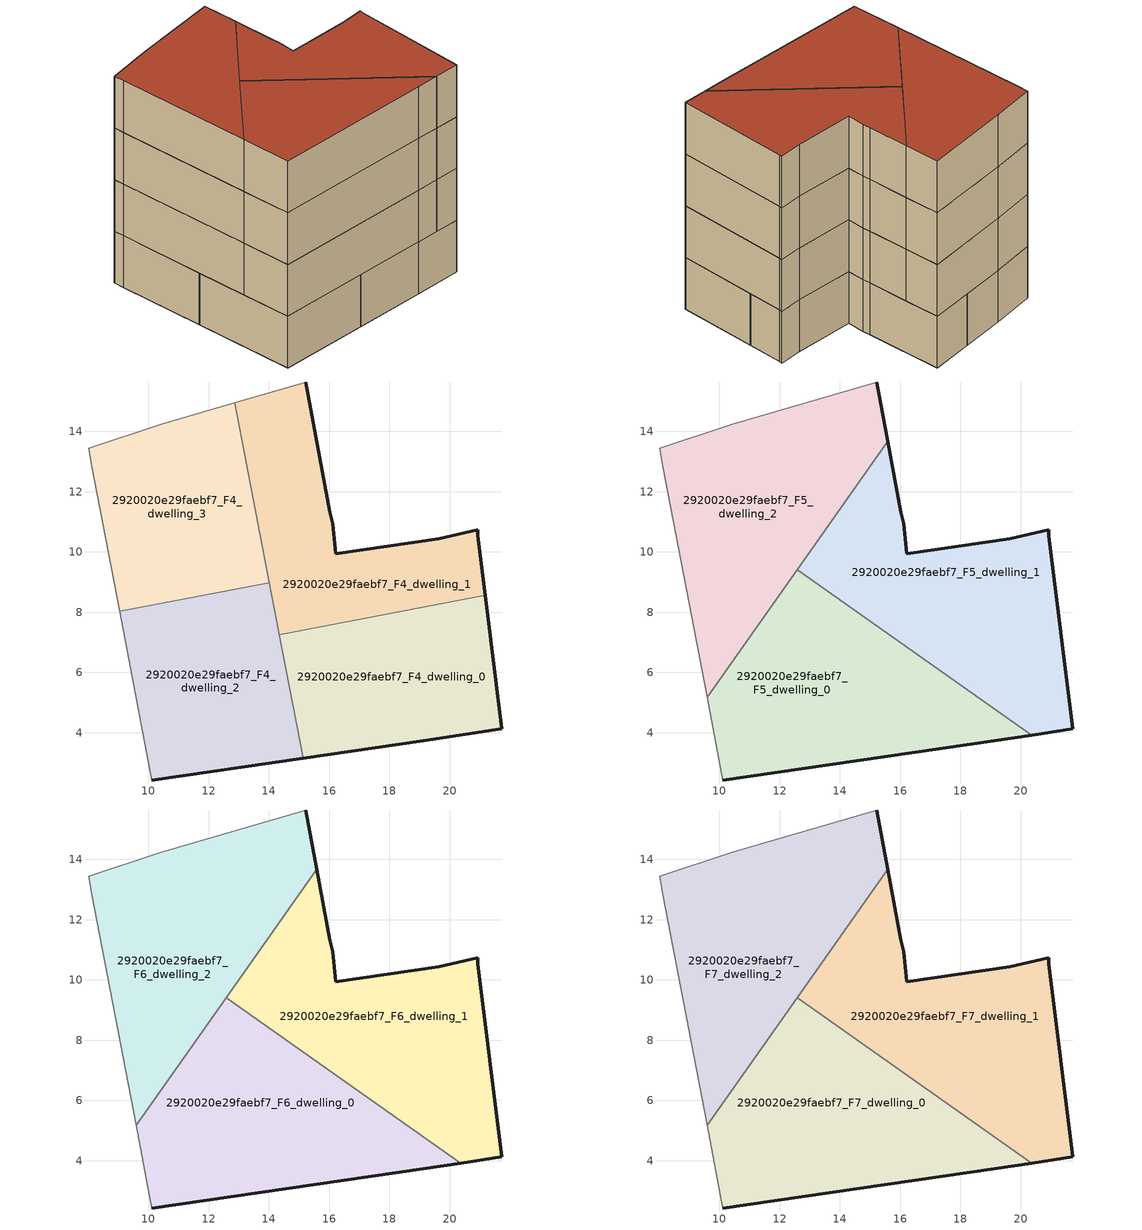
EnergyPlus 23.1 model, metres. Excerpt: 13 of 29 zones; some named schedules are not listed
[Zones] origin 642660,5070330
2920020e29faebf7_F4_dwelling_0
 floor to 2920020e29faebf7_F3_dwelling_0 (EU_floor_Construction): 21.73,4.13 21.18,8.56 14.35,7.25 15.13,3.15 19.13,3.73 z12
 wall outside (EU_wall_Construction): 21.18,8.56 21.73,4.13 19.13,3.73 15.13,3.15 z12:15
 wall to 2920020e29faebf7_F4_dwelling_1 (EU_wall_Construction): 14.35,7.25 21.18,8.56 z12:15
 wall to 2920020e29faebf7_F4_dwelling_2 (EU_wall_Construction): 15.13,3.15 14.35,7.25 z12:15
2920020e29faebf7_F4_dwelling_1
 floor to 2920020e29faebf7_F3_dwelling_1 (EU_floor_Construction): 21.18,8.56 20.93,10.53 20.93,10.73 19.63,10.43 16.23,9.93 16.13,10.93 16.03,11.33 15.23,15.64 12.87,14.95 14.35,7.25 z12
 wall outside (EU_wall_Construction): 15.23,15.64 16.03,11.33 16.13,10.93 16.23,9.93 19.63,10.43 20.93,10.73 20.93,10.53 21.18,8.56 z12:15
 wall adiabatic (EU_wall_Construction): 12.87,14.95 15.23,15.64 z12:15
 wall to 2920020e29faebf7_F4_dwelling_3 (EU_wall_Construction): 14.01,8.98 12.87,14.95 z12:15
 wall to 2920020e29faebf7_F4_dwelling_2 (EU_wall_Construction): 14.35,7.25 14.02,8.98 z12:15
2920020e29faebf7_F4_dwelling_2
 floor to 2920020e29faebf7_F3_dwelling_2 (EU_floor_Construction): 15.13,3.15 14.02,8.98 9.05,8.03 10.12,2.43 z12
 wall outside (EU_wall_Construction): 15.13,3.15 10.12,2.43 z12:15
 wall to 2920020e29faebf7_F4_dwelling_3 (EU_wall_Construction): 9.05,8.03 14.02,8.98 z12:15
 wall adiabatic (EU_wall_Construction): 10.12,2.43 9.05,8.03 z12:15
2920020e29faebf7_F4_dwelling_3
 floor to 2920020e29faebf7_F3_dwelling_3 (EU_floor_Construction): 14.02,8.98 12.87,14.95 10.43,14.24 8.02,13.44 8.12,12.84 9.05,8.03 z12
 wall adiabatic (EU_wall_Construction): 9.05,8.03 8.12,12.84 8.02,13.44 10.43,14.24 12.87,14.95 z12:15
2920020e29faebf7_F5_dwelling_0
 floor to 2920020e29faebf7_F4_dwelling_2 (EU_floor_Construction): 15.13,3.15 14.14,8.31 13.37,8.86 12.01,8.59 9.59,5.18 10.12,2.43 z15
 floor to 2920020e29faebf7_F4_dwelling_0 (EU_floor_Construction): 20.37,3.92 15.38,7.44 14.35,7.25 15.13,3.15 19.13,3.73 z15
 floor to 2920020e29faebf7_F4_dwelling_1 (EU_floor_Construction): 15.38,7.44 14.14,8.31 14.35,7.25 z15
 floor to 2920020e29faebf7_F4_dwelling_3 (EU_floor_Construction): 13.37,8.86 12.59,9.41 12.01,8.59 z15
 wall outside (EU_wall_Construction): 20.37,3.92 19.13,3.73 10.12,2.43 z15:18
 wall adiabatic (EU_wall_Construction): 10.12,2.43 9.59,5.18 z15:18
 wall to 2920020e29faebf7_F5_dwelling_1 (EU_wall_Construction): 12.58,9.41 20.37,3.92 z15:18
 wall to 2920020e29faebf7_F5_dwelling_2 (EU_wall_Construction): 9.59,5.18 12.58,9.41 z15:18
2920020e29faebf7_F5_dwelling_1
 floor to 2920020e29faebf7_F4_dwelling_1 (EU_floor_Construction): 21.18,8.56 20.93,10.53 20.93,10.73 19.63,10.43 16.23,9.93 16.13,10.93 16.03,11.33 15.59,13.67 13.64,10.91 14.14,8.31 15.38,7.44 z15
 floor to 2920020e29faebf7_F4_dwelling_2 (EU_floor_Construction): 14.14,8.31 14.01,8.98 13.37,8.86 z15
 floor to 2920020e29faebf7_F4_dwelling_0 (EU_floor_Construction): 21.73,4.13 21.18,8.56 15.38,7.44 20.37,3.92 z15
 floor to 2920020e29faebf7_F4_dwelling_3 (EU_floor_Construction): 14.01,8.98 13.64,10.91 12.59,9.41 13.37,8.86 z15
 wall outside (EU_wall_Construction): 15.59,13.67 16.03,11.33 16.13,10.93 16.23,9.93 19.63,10.43 20.93,10.73 20.93,10.53 21.73,4.13 20.37,3.92 z15:18
 wall to 2920020e29faebf7_F5_dwelling_2 (EU_wall_Construction): 12.59,9.41 15.59,13.67 z15:18
2920020e29faebf7_F5_dwelling_2
 floor to 2920020e29faebf7_F4_dwelling_1 (EU_floor_Construction): 13.64,10.91 15.59,13.67 15.23,15.64 12.87,14.95 z15
 floor to 2920020e29faebf7_F4_dwelling_3 (EU_floor_Construction): 12.01,8.59 13.64,10.91 12.87,14.95 10.43,14.24 8.02,13.44 8.12,12.84 9.05,8.03 z15
 floor to 2920020e29faebf7_F4_dwelling_2 (EU_floor_Construction): 9.59,5.18 12.01,8.59 9.05,8.03 z15
 wall outside (EU_wall_Construction): 15.23,15.64 15.59,13.67 z15:18
 wall adiabatic (EU_wall_Construction): 9.59,5.18 8.12,12.84 8.02,13.44 10.43,14.24 15.23,15.64 z15:18
2920020e29faebf7_F6_dwelling_0
 floor to 2920020e29faebf7_F5_dwelling_0 (EU_floor_Construction): 20.37,3.92 12.58,9.41 9.59,5.18 10.12,2.43 19.13,3.73 z18
 wall outside (EU_wall_Construction): 20.37,3.92 19.13,3.73 10.12,2.43 z18:21
 wall adiabatic (EU_wall_Construction): 10.12,2.43 9.59,5.18 z18:21
 wall to 2920020e29faebf7_F6_dwelling_1 (EU_wall_Construction): 12.58,9.41 20.37,3.92 z18:21
 wall to 2920020e29faebf7_F6_dwelling_2 (EU_wall_Construction): 9.59,5.18 12.58,9.41 z18:21
2920020e29faebf7_F6_dwelling_1
 floor to 2920020e29faebf7_F5_dwelling_1 (EU_floor_Construction): 21.73,4.13 20.93,10.53 20.93,10.73 19.63,10.43 16.23,9.93 16.13,10.93 16.03,11.33 15.59,13.67 12.58,9.41 20.37,3.92 z18
 wall outside (EU_wall_Construction): 15.59,13.67 16.03,11.33 16.13,10.93 16.23,9.93 19.63,10.43 20.93,10.73 20.93,10.53 21.73,4.13 20.37,3.92 z18:21
 wall to 2920020e29faebf7_F6_dwelling_2 (EU_wall_Construction): 12.59,9.41 15.59,13.67 z18:21
2920020e29faebf7_F6_dwelling_2
 floor to 2920020e29faebf7_F5_dwelling_2 (EU_floor_Construction): 9.59,5.18 15.59,13.67 15.23,15.64 10.43,14.24 8.02,13.44 8.12,12.84 z18
 wall outside (EU_wall_Construction): 15.23,15.64 15.59,13.67 z18:21
 wall adiabatic (EU_wall_Construction): 9.59,5.18 8.12,12.84 8.02,13.44 10.43,14.24 15.23,15.64 z18:21
2920020e29faebf7_F7_dwelling_0
 floor to 2920020e29faebf7_F6_dwelling_0 (EU_floor_Construction): 20.37,3.92 12.58,9.41 9.59,5.18 10.12,2.43 19.13,3.73 z21
 wall outside (EU_wall_Construction): 20.37,3.92 19.13,3.73 10.12,2.43 z21:24
 wall adiabatic (EU_wall_Construction): 10.12,2.43 9.59,5.18 z21:24
 wall to 2920020e29faebf7_F7_dwelling_1 (EU_wall_Construction): 12.58,9.41 20.37,3.92 z21:24
 wall to 2920020e29faebf7_F7_dwelling_2 (EU_wall_Construction): 9.59,5.18 12.58,9.41 z21:24
 roof outside (EU_roof_Construction): 20.37,3.92 19.13,3.73 10.12,2.43 9.59,5.18 12.58,9.41 z24
2920020e29faebf7_F7_dwelling_1
 floor to 2920020e29faebf7_F6_dwelling_1 (EU_floor_Construction): 21.73,4.13 20.93,10.53 20.93,10.73 19.63,10.43 16.23,9.93 16.13,10.93 16.03,11.33 15.59,13.67 12.58,9.41 20.37,3.92 z21
 wall outside (EU_wall_Construction): 15.59,13.67 16.03,11.33 16.13,10.93 16.23,9.93 19.63,10.43 20.93,10.73 20.93,10.53 21.73,4.13 20.37,3.92 z21:24
 wall to 2920020e29faebf7_F7_dwelling_2 (EU_wall_Construction): 12.59,9.41 15.59,13.67 z21:24
 roof outside (EU_roof_Construction): 20.93,10.73 20.93,10.53 21.73,4.13 20.37,3.92 12.58,9.41 15.59,13.67 16.03,11.33 16.13,10.93 16.23,9.93 19.63,10.43 z24
2920020e29faebf7_F7_dwelling_2
 floor to 2920020e29faebf7_F6_dwelling_2 (EU_floor_Construction): 9.59,5.18 15.59,13.67 15.23,15.64 10.43,14.24 8.02,13.44 8.12,12.84 z21
 wall outside (EU_wall_Construction): 15.23,15.64 15.59,13.67 z21:24
 wall adiabatic (EU_wall_Construction): 9.59,5.18 8.12,12.84 8.02,13.44 10.43,14.24 15.23,15.64 z21:24
 roof outside (EU_roof_Construction): 15.23,15.64 15.59,13.67 9.59,5.18 8.12,12.84 8.02,13.44 10.43,14.24 z24
[Building]
EU S2 Campaign: North Axis=0; Terrain=City; Solar Distribution=FullExterior
[Site:Location]
Lyon-Bron: Latitude=45.75; Longitude=5; Time Zone=1; Elevation=198
[SizingPeriod:WeatherFileDays]
AnnualSizingPeriod: Begin Month=1; Begin Day of Month=1; End Month=12; End Day of Month=31; Day of Week for Start Day=Monday; Use Weather File Daylight Saving Period=No; Use Weather File Rain and Snow Indicators=No
[MATERIAL]
EU_InternalMass_Material: Roughness=MediumRough; Thickness=0.1; Conductivity=1; Density=1800; Specific Heat=900; Thermal Absorptance=0.9; Solar Absorptance=0.7; Visible Absorptance=0.7
[MATERIAL:NOMASS] Roughness=MediumRough; Thermal Absorptance=0.9; Solar Absorptance=0.7; Visible Absorptance=0.7
Name | Thermal Resistance
EU_wall_NoMass | 0.776494
EU_roof_NoMass | 0.486893
EU_floor_NoMass | 0.421597
[CONSTRUCTION]
EU_wall_Construction: EU_wall_NoMass
EU_roof_Construction: EU_roof_NoMass
EU_floor_Construction: EU_floor_NoMass
EU_InternalMass_Construction: EU_InternalMass_Material
[ZONE] Type=1; Multiplier=1; Ceiling Height=autocalculate; Floor Area=autocalculate; Part of Total Floor Area=Yes
Name | Volume
2920020e29faebf7_F4_dwelling_0 | 88.2634
2920020e29faebf7_F5_dwelling_0; 2920020e29faebf7_F6_dwelling_0; 2920020e29faebf7_F7_dwelling_0 | 117.675
2920020e29faebf7_F4_dwelling_1 | 88.2466
2920020e29faebf7_F5_dwelling_1; 2920020e29faebf7_F6_dwelling_1; 2920020e29faebf7_F7_dwelling_1 | 117.683
2920020e29faebf7_F4_dwelling_2 | 88.2664
2920020e29faebf7_F5_dwelling_2; 2920020e29faebf7_F6_dwelling_2; 2920020e29faebf7_F7_dwelling_2 | 117.682
2920020e29faebf7_F4_dwelling_3 | 88.2532
[INTERNALMASS] Construction=EU_InternalMass_Construction
Name | Zone or ZoneList | Surface Area
2920020e29faebf7_F4_dwelling_0_EU_InternalMass | 2920020e29faebf7_F4_dwelling_0 | 29.4213
2920020e29faebf7_F4_dwelling_1_EU_InternalMass | 2920020e29faebf7_F4_dwelling_1 | 29.4159
2920020e29faebf7_F4_dwelling_2_EU_InternalMass | 2920020e29faebf7_F4_dwelling_2 | 29.4222
2920020e29faebf7_F4_dwelling_3_EU_InternalMass | 2920020e29faebf7_F4_dwelling_3 | 29.4182
2920020e29faebf7_F5_dwelling_0_EU_InternalMass | 2920020e29faebf7_F5_dwelling_0 | 39.2233
2920020e29faebf7_F5_dwelling_1_EU_InternalMass | 2920020e29faebf7_F5_dwelling_1 | 39.2286
2920020e29faebf7_F5_dwelling_2_EU_InternalMass | 2920020e29faebf7_F5_dwelling_2 | 39.2273
2920020e29faebf7_F6_dwelling_0_EU_InternalMass | 2920020e29faebf7_F6_dwelling_0 | 39.2233
2920020e29faebf7_F6_dwelling_1_EU_InternalMass | 2920020e29faebf7_F6_dwelling_1 | 39.2286
2920020e29faebf7_F6_dwelling_2_EU_InternalMass | 2920020e29faebf7_F6_dwelling_2 | 39.2273
2920020e29faebf7_F7_dwelling_0_EU_InternalMass | 2920020e29faebf7_F7_dwelling_0 | 39.2233
2920020e29faebf7_F7_dwelling_1_EU_InternalMass | 2920020e29faebf7_F7_dwelling_1 | 39.2286
2920020e29faebf7_F7_dwelling_2_EU_InternalMass | 2920020e29faebf7_F7_dwelling_2 | 39.2273
[OTHEREQUIPMENT] Fuel Type=Electricity; Design Level Calculation Method=Watts/Area; Power per Zone Floor Area=1; Fraction Latent=0; Fraction Radiant=0; Fraction Lost=0; Carbon Dioxide Generation Rate=0; EndUse Subcategory=EU_Step8_InternalGains
Name | Zone or ZoneList or Space or SpaceList | Schedule
EU_Step8_InternalGain_2920020e29faebf7_F4_dwelling_0_f000 | 2920020e29faebf7_F4_dwelling_0 | EU_Step8_GainSchedule_2920020e29faebf7_F4_dwelling_0_f000
EU_Step8_InternalGain_2920020e29faebf7_F4_dwelling_1_f000 | 2920020e29faebf7_F4_dwelling_1 | EU_Step8_GainSchedule_2920020e29faebf7_F4_dwelling_1_f000
EU_Step8_InternalGain_2920020e29faebf7_F4_dwelling_2_f000 | 2920020e29faebf7_F4_dwelling_2 | EU_Step8_GainSchedule_2920020e29faebf7_F4_dwelling_2_f000
EU_Step8_InternalGain_2920020e29faebf7_F4_dwelling_3_f000 | 2920020e29faebf7_F4_dwelling_3 | EU_Step8_GainSchedule_2920020e29faebf7_F4_dwelling_3_f000
EU_Step8_InternalGain_2920020e29faebf7_F5_dwelling_0_f000 | 2920020e29faebf7_F5_dwelling_0 | EU_Step8_GainSchedule_2920020e29faebf7_F5_dwelling_0_f000
EU_Step8_InternalGain_2920020e29faebf7_F5_dwelling_1_f000 | 2920020e29faebf7_F5_dwelling_1 | EU_Step8_GainSchedule_2920020e29faebf7_F5_dwelling_1_f000
EU_Step8_InternalGain_2920020e29faebf7_F5_dwelling_2_f000 | 2920020e29faebf7_F5_dwelling_2 | EU_Step8_GainSchedule_2920020e29faebf7_F5_dwelling_2_f000
EU_Step8_InternalGain_2920020e29faebf7_F6_dwelling_0_f000 | 2920020e29faebf7_F6_dwelling_0 | EU_Step8_GainSchedule_2920020e29faebf7_F6_dwelling_0_f000
EU_Step8_InternalGain_2920020e29faebf7_F6_dwelling_1_f000 | 2920020e29faebf7_F6_dwelling_1 | EU_Step8_GainSchedule_2920020e29faebf7_F6_dwelling_1_f000
EU_Step8_InternalGain_2920020e29faebf7_F6_dwelling_2_f000 | 2920020e29faebf7_F6_dwelling_2 | EU_Step8_GainSchedule_2920020e29faebf7_F6_dwelling_2_f000
EU_Step8_InternalGain_2920020e29faebf7_F7_dwelling_0_f000 | 2920020e29faebf7_F7_dwelling_0 | EU_Step8_GainSchedule_2920020e29faebf7_F7_dwelling_0_f000
EU_Step8_InternalGain_2920020e29faebf7_F7_dwelling_1_f000 | 2920020e29faebf7_F7_dwelling_1 | EU_Step8_GainSchedule_2920020e29faebf7_F7_dwelling_1_f000
EU_Step8_InternalGain_2920020e29faebf7_F7_dwelling_2_f000 | 2920020e29faebf7_F7_dwelling_2 | EU_Step8_GainSchedule_2920020e29faebf7_F7_dwelling_2_f000
[ZONEVENTILATION:DESIGNFLOWRATE] Schedule=EU_AlwaysOn; Design Flow Rate Calculation Method=AirChanges/Hour; Air Changes per Hour=0.693814; Ventilation Type=Natural; Fan Pressure Rise=0; Fan Total Efficiency=1; Constant Term Coefficient=1; Temperature Term Coefficient=0; Velocity Term Coefficient=0; Velocity Squared Term Coefficient=0; Minimum Indoor Temperature=-100; Maximum Indoor Temperature=100; Delta Temperature=-100; Minimum Outdoor Temperature=-100; Maximum Outdoor Temperature=100; Maximum Wind Speed=40
Name | Zone or ZoneList or Space or SpaceList
EU_ConstantAir_2920020e29faebf7_F4_dwelling_0 | 2920020e29faebf7_F4_dwelling_0
EU_ConstantAir_2920020e29faebf7_F4_dwelling_1 | 2920020e29faebf7_F4_dwelling_1
EU_ConstantAir_2920020e29faebf7_F4_dwelling_2 | 2920020e29faebf7_F4_dwelling_2
EU_ConstantAir_2920020e29faebf7_F4_dwelling_3 | 2920020e29faebf7_F4_dwelling_3
EU_ConstantAir_2920020e29faebf7_F5_dwelling_0 | 2920020e29faebf7_F5_dwelling_0
EU_ConstantAir_2920020e29faebf7_F5_dwelling_1 | 2920020e29faebf7_F5_dwelling_1
EU_ConstantAir_2920020e29faebf7_F5_dwelling_2 | 2920020e29faebf7_F5_dwelling_2
EU_ConstantAir_2920020e29faebf7_F6_dwelling_0 | 2920020e29faebf7_F6_dwelling_0
EU_ConstantAir_2920020e29faebf7_F6_dwelling_1 | 2920020e29faebf7_F6_dwelling_1
EU_ConstantAir_2920020e29faebf7_F6_dwelling_2 | 2920020e29faebf7_F6_dwelling_2
EU_ConstantAir_2920020e29faebf7_F7_dwelling_0 | 2920020e29faebf7_F7_dwelling_0
EU_ConstantAir_2920020e29faebf7_F7_dwelling_1 | 2920020e29faebf7_F7_dwelling_1
EU_ConstantAir_2920020e29faebf7_F7_dwelling_2 | 2920020e29faebf7_F7_dwelling_2
[HVACTEMPLATE:ZONE:IDEALLOADSAIRSYSTEM] System Availability Schedule=EU_AlwaysOn; Maximum Heating Supply Air Temperature=50; Minimum Cooling Supply Air Temperature=13; Maximum Heating Supply Air Humidity Ratio=0.0156; Minimum Cooling Supply Air Humidity Ratio=0.0077; Heating Limit=NoLimit; Cooling Limit=NoLimit; Heating Availability Schedule=EU_AlwaysOn; Cooling Availability Schedule=EU_CoolingOff; Dehumidification Control Type=ConstantSensibleHeatRatio; Cooling Sensible Heat Ratio=0.7; Dehumidification Setpoint=60; Humidification Control Type=None; Humidification Setpoint=30; Outdoor Air Method=None; Outdoor Air Flow Rate per Person=0.00944; Outdoor Air Flow Rate per Zone Floor Area=0; Outdoor Air Flow Rate per Zone=0; Demand Controlled Ventilation Type=None; Outdoor Air Economizer Type=NoEconomizer; Heat Recovery Type=None; Sensible Heat Recovery Effectiveness=0.7; Latent Heat Recovery Effectiveness=0.65
Name | Template Thermostat
2920020e29faebf7_F4_dwelling_0 | EU_HeatOnly_2920020e29faebf7_F4_dwelling_0
2920020e29faebf7_F4_dwelling_1 | EU_HeatOnly_2920020e29faebf7_F4_dwelling_1
2920020e29faebf7_F4_dwelling_2 | EU_HeatOnly_2920020e29faebf7_F4_dwelling_2
2920020e29faebf7_F4_dwelling_3 | EU_HeatOnly_2920020e29faebf7_F4_dwelling_3
2920020e29faebf7_F5_dwelling_0 | EU_HeatOnly_2920020e29faebf7_F5_dwelling_0
2920020e29faebf7_F5_dwelling_1 | EU_HeatOnly_2920020e29faebf7_F5_dwelling_1
2920020e29faebf7_F5_dwelling_2 | EU_HeatOnly_2920020e29faebf7_F5_dwelling_2
2920020e29faebf7_F6_dwelling_0 | EU_HeatOnly_2920020e29faebf7_F6_dwelling_0
2920020e29faebf7_F6_dwelling_1 | EU_HeatOnly_2920020e29faebf7_F6_dwelling_1
2920020e29faebf7_F6_dwelling_2 | EU_HeatOnly_2920020e29faebf7_F6_dwelling_2
2920020e29faebf7_F7_dwelling_0 | EU_HeatOnly_2920020e29faebf7_F7_dwelling_0
2920020e29faebf7_F7_dwelling_1 | EU_HeatOnly_2920020e29faebf7_F7_dwelling_1
2920020e29faebf7_F7_dwelling_2 | EU_HeatOnly_2920020e29faebf7_F7_dwelling_2
[SIZING:ZONE] Zone Cooling Design Supply Air Temperature Input Method=SupplyAirTemperature; Zone Cooling Design Supply Air Temperature=13; Zone Heating Design Supply Air Temperature Input Method=SupplyAirTemperature; Zone Heating Design Supply Air Temperature=50; Zone Cooling Design Supply Air Humidity Ratio=0.008; Zone Heating Design Supply Air Humidity Ratio=0.008; Cooling Design Air Flow Method=DesignDay; Cooling Design Air Flow Rate=0; Cooling Minimum Air Flow per Zone Floor Area=0.000762; Cooling Minimum Air Flow=0; Cooling Minimum Air Flow Fraction=0.2; Heating Design Air Flow Method=DesignDay; Heating Design Air Flow Rate=0; Heating Maximum Air Flow per Zone Floor Area=0.002032; Heating Maximum Air Flow=0.141576; Heating Maximum Air Flow Fraction=0.3; Account for Dedicated Outdoor Air System=No; Dedicated Outdoor Air System Control Strategy=NeutralSupplyAir; Dedicated Outdoor Air Low Setpoint Temperature for Design=autosize; Dedicated Outdoor Air High Setpoint Temperature for Design=autosize; Zone Load Sizing Method=Sensible Load Only No Latent Load; Zone Latent Cooling Design Supply Air Humidity Ratio Input Method=HumidityRatioDifference; Zone Cooling Design Supply Air Humidity Ratio Difference=0.005; Zone Latent Heating Design Supply Air Humidity Ratio Input Method=HumidityRatioDifference; Zone Humidification Design Supply Air Humidity Ratio Difference=0.005
2920020e29faebf7_F4_dwelling_0; 2920020e29faebf7_F4_dwelling_1; 2920020e29faebf7_F4_dwelling_2; 2920020e29faebf7_F4_dwelling_3; 2920020e29faebf7_F5_dwelling_0; 2920020e29faebf7_F5_dwelling_1; 2920020e29faebf7_F5_dwelling_2; 2920020e29faebf7_F6_dwelling_0; 2920020e29faebf7_F6_dwelling_1; 2920020e29faebf7_F6_dwelling_2; 2920020e29faebf7_F7_dwelling_0; 2920020e29faebf7_F7_dwelling_1; 2920020e29faebf7_F7_dwelling_2
[SCHEDULE:FILE] Column Number=1; Rows to Skip at Top=0; Number of Hours of Data=8760; Column Separator=Comma; Interpolate to Timestep=No; Minutes per Item=60; Adjust Schedule for Daylight Savings=Yes
Name | File
EU_Step8_GainSchedule_2920020e29faebf7_F4_dwelling_0_f000 | ../../schedules/2920020e29faebf7/2920020e29faebf7_F4_dwelling_0_f000_gain.csv
EU_Step8_GainSchedule_2920020e29faebf7_F4_dwelling_1_f000 | ../../schedules/2920020e29faebf7/2920020e29faebf7_F4_dwelling_1_f000_gain.csv
EU_Step8_GainSchedule_2920020e29faebf7_F4_dwelling_2_f000 | ../../schedules/2920020e29faebf7/2920020e29faebf7_F4_dwelling_2_f000_gain.csv
EU_Step8_GainSchedule_2920020e29faebf7_F4_dwelling_3_f000 | ../../schedules/2920020e29faebf7/2920020e29faebf7_F4_dwelling_3_f000_gain.csv
EU_Step8_GainSchedule_2920020e29faebf7_F5_dwelling_0_f000 | ../../schedules/2920020e29faebf7/2920020e29faebf7_F5_dwelling_0_f000_gain.csv
EU_Step8_GainSchedule_2920020e29faebf7_F5_dwelling_1_f000 | ../../schedules/2920020e29faebf7/2920020e29faebf7_F5_dwelling_1_f000_gain.csv
EU_Step8_GainSchedule_2920020e29faebf7_F5_dwelling_2_f000 | ../../schedules/2920020e29faebf7/2920020e29faebf7_F5_dwelling_2_f000_gain.csv
EU_Step8_GainSchedule_2920020e29faebf7_F6_dwelling_0_f000 | ../../schedules/2920020e29faebf7/2920020e29faebf7_F6_dwelling_0_f000_gain.csv
EU_Step8_GainSchedule_2920020e29faebf7_F6_dwelling_1_f000 | ../../schedules/2920020e29faebf7/2920020e29faebf7_F6_dwelling_1_f000_gain.csv
EU_Step8_GainSchedule_2920020e29faebf7_F6_dwelling_2_f000 | ../../schedules/2920020e29faebf7/2920020e29faebf7_F6_dwelling_2_f000_gain.csv
EU_Step8_GainSchedule_2920020e29faebf7_F7_dwelling_0_f000 | ../../schedules/2920020e29faebf7/2920020e29faebf7_F7_dwelling_0_f000_gain.csv
EU_Step8_GainSchedule_2920020e29faebf7_F7_dwelling_1_f000 | ../../schedules/2920020e29faebf7/2920020e29faebf7_F7_dwelling_1_f000_gain.csv
EU_Step8_GainSchedule_2920020e29faebf7_F7_dwelling_2_f000 | ../../schedules/2920020e29faebf7/2920020e29faebf7_F7_dwelling_2_f000_gain.csv
